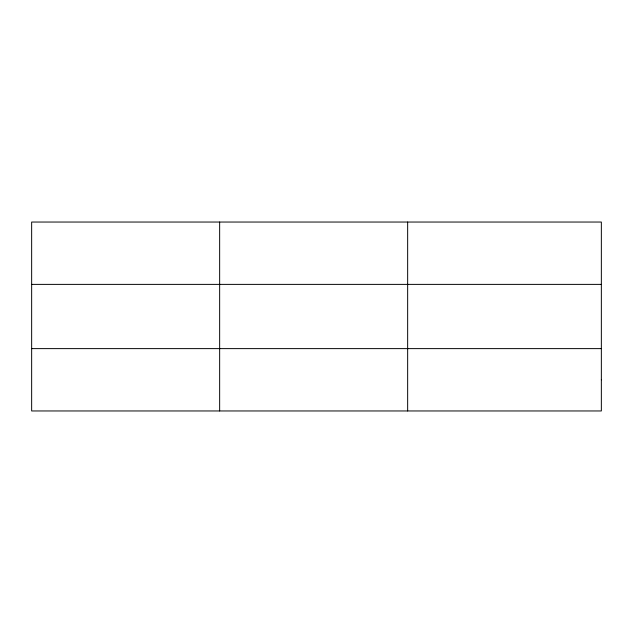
<?xml version="1.0" encoding="UTF-8"?>
<svg xmlns="http://www.w3.org/2000/svg" width="633" height="633" viewBox="0 0 633 633"><rect width="100%" height="100%" fill="white"/><g stroke="black" fill="none" stroke-linecap="round" stroke-linejoin="round"><path stroke-width="0.95" d="M219.651 410.959L219.651 222.041M407.652 410.959L407.652 222.041M31.65 284.383L601.35 284.383M31.65 348.617L601.35 348.617M601.35 379.784L601.35 410.959L31.65 410.959L31.65 222.041L601.35 222.041L601.35 379.784"/></g></svg>
